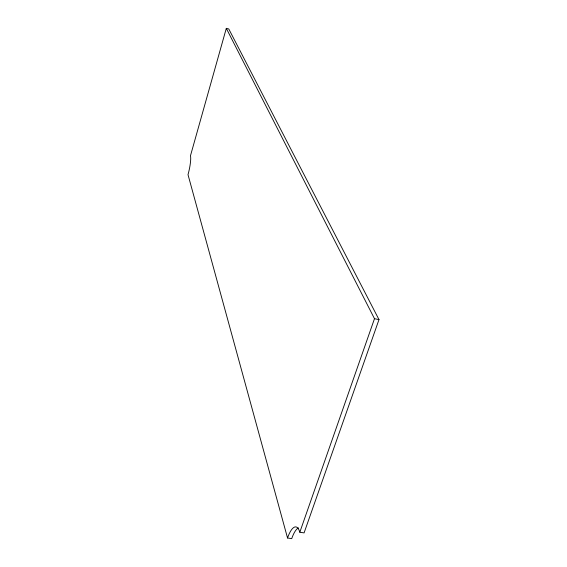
<?xml version="1.0" encoding="UTF-8"?>
<svg xmlns="http://www.w3.org/2000/svg" width="567" height="567" viewBox="0 0 567 567"><rect width="100%" height="100%" fill="white"/><g stroke="black" fill="none" stroke-linecap="round" stroke-linejoin="round"><path stroke-width="0.85" d="M287.54 537.998A27.932 8.257 -82.4 0 1 299.815 532.222L304.089 532.895L378.99 319.604L228.777 28.967L226.304 28.35L190.455 155.812A14.912 2.587 -77.6 0 1 188.01 174.671L287.54 537.998L291.714 538.65A27.911 8.342 -82.5 0 1 298.448 527.898M299.815 532.222L374.489 318.697L226.304 28.35M374.489 318.697L378.99 319.604"/></g></svg>
